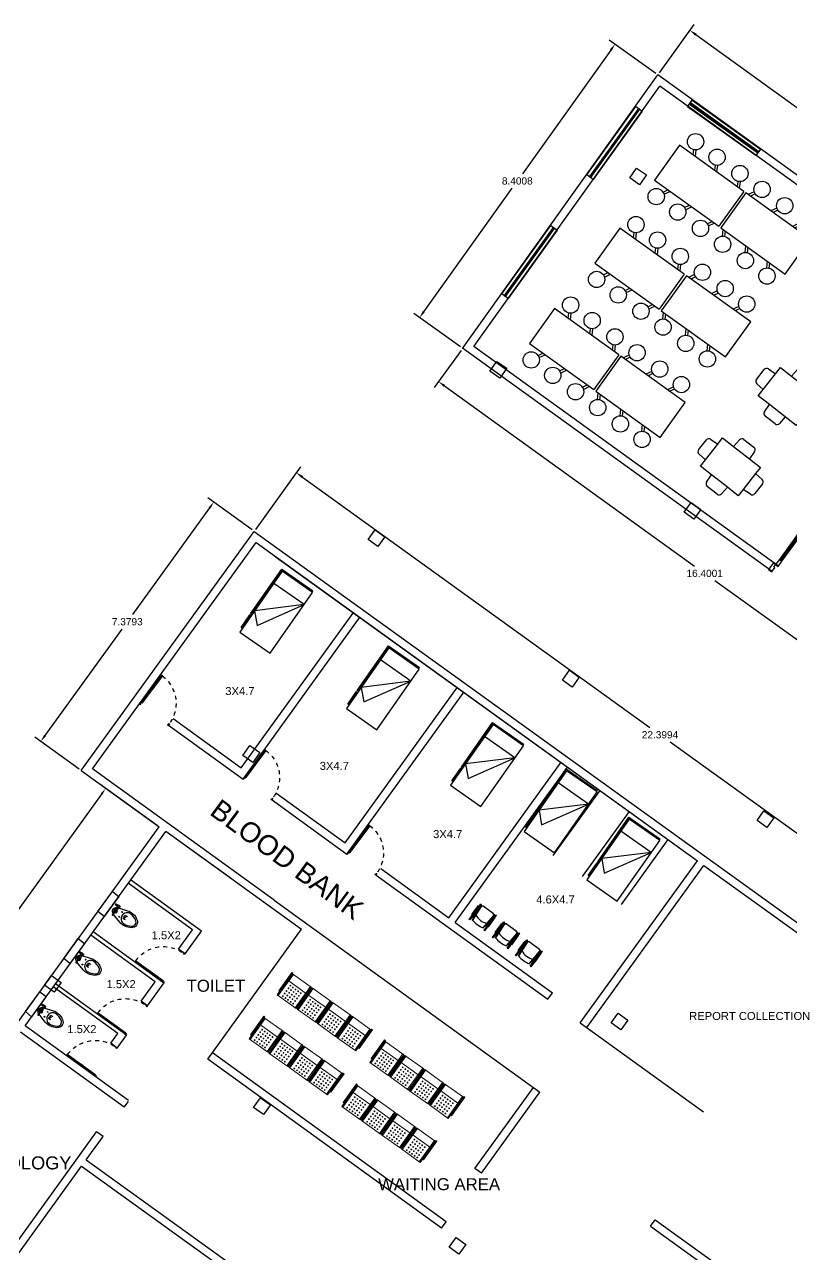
# Model space of a CAD drawing. Header units: metres. Extents: x 141303 to 146299, y 125960 to 127091.
# Drawn here: x 144852.85 to 144872.02, y 126103.1 to 126133.85 of the extents above; entities that cross this region are included whole.
import ezdxf

# ---------------------------------------------------------------- set-up
doc = ezdxf.new("R2010")
doc.units = ezdxf.units.M
doc.header["$MEASUREMENT"] = 0
doc.linetypes.add('C08_MUROS SERVICIOS$0$HIDDE100', pattern=[0.16, 0.1, -0.06])
for name, color, linetype in [('DIMENSION', 50, 'Continuous'), ('door', 12, 'Continuous'), ('FURNITURE', 6, 'Continuous'), ('WINDOW', 244, 'Continuous')]:
    doc.layers.add(name, color=color, linetype=linetype)
for name, color, linetype, lineweight in [('LETTERING', 50, 'Continuous', 30), ('new column', 4, 'Continuous', 25), ('NVMI_WALL', 7, 'Continuous', 30)]:
    doc.layers.add(name, color=color, linetype=linetype, lineweight=lineweight)
doc.layers.get('0').off()
doc.styles.get("Standard").update_dxf_attribs({"font": 'arial.ttf'})
doc.dimstyles.get("Standard").update_dxf_attribs({"dimtxt": 0.18, "dimasz": 0.18, "dimexe": 0.18, "dimexo": 0.0625, "dimgap": 0.09, "dimtad": 0, "dimtih": 1, "dimtoh": 1, "dimdec": 4, "dimzin": 0, "dimdsep": 46, "dimtxsty": 'Standard', "dimcen": 0.09, "dimadec": 0, "dimazin": 0, "dimtfac": 1, "dimtdec": 4, "dimtofl": 0, "dimtmove": 0, "dimatfit": 3, "dimfxl": 1, "dimtolj": 1, "dimtzin": 0, "dimarcsym": 0})

# ---------------------------------------------------------------- blocks, each defined once
blk = doc.blocks.new('C08_MUROS SERVICIOS$0$DOOR 1.20')
at = {"linetype": 'C08_MUROS SERVICIOS$0$HIDDE100'}
blk.add_lwpolyline([(187.586, 86.339, -0.424767), (188.786, 87.579)], format="xyb", dxfattribs=at)
at = {"linetype": 'ByBlock'}
blk.add_lwpolyline([(188.826, 86.379), (188.826, 87.579), (188.786, 87.579), (188.786, 86.379), (188.826, 86.379)], dxfattribs=at)
for points in [[(188.826, 87.559), (188.786, 87.559), (188.786, 87.579), (188.826, 87.579)], [(188.821, 87.41), (188.791, 87.41), (188.791, 87.419), (188.821, 87.419)], [(188.796, 87.419), (188.816, 87.419), (188.816, 87.41), (188.796, 87.41)], [(188.791, 86.999), (188.821, 86.999), (188.821, 86.919), (188.791, 86.919)], [(188.826, 86.379), (188.786, 86.379), (188.786, 86.399), (188.826, 86.399)], [(188.821, 86.469), (188.791, 86.469), (188.791, 86.479), (188.821, 86.479)], [(188.796, 86.479), (188.816, 86.479), (188.816, 86.469), (188.796, 86.469)]]:
    blk.add_lwpolyline(points, close=True)
blk.add_lwpolyline([(188.821, 86.399), (188.821, 87.559), (188.791, 87.559), (188.791, 86.399)], close=True, dxfattribs=at)
for points in [[(187.576, 86.379), (187.576, 86.309), (187.606, 86.309), (187.606, 86.339), (187.586, 86.339), (187.586, 86.379), (187.576, 86.379)], [(188.836, 86.379), (188.836, 86.309), (188.806, 86.309), (188.806, 86.339), (188.826, 86.339), (188.826, 86.379), (188.836, 86.379)]]:
    blk.add_lwpolyline(points)
blk = doc.blocks.new('A$C0A95752C')
for p, q in [((35, 710), (35, 790)), ((35, 790), (75, 790)), ((75, 790), (75, 710)), ((1425, 790), (1425, 710)), ((1465, 790), (1425, 790)), ((1465, 710), (1465, 790)), ((35, 710), (35, 180)), ((75, 710), (35, 710)), ((75, 710), (35, 710)), ((45, 710), (45, 180)), ((65, 710), (45, 710)), ((65, 180), (65, 710)), ((75, 180), (75, 710)), ((1425, 710), (1465, 710)), ((1425, 180), (1425, 710)), ((1425, 710), (1465, 710)), ((1435, 180), (1435, 710)), ((1435, 710), (1455, 710)), ((1455, 710), (1455, 180)), ((1465, 710), (1465, 180)), ((35, 180), (35, 100)), ((75, 180), (35, 180)), ((35, 180), (75, 180)), ((45, 180), (65, 180)), ((75, 100), (75, 180)), ((1465, 180), (1425, 180)), ((1425, 100), (1425, 180)), ((1425, 180), (1465, 180)), ((1455, 180), (1435, 180)), ((1465, 180), (1465, 100)), ((0, 100), (0, 0)), ((35, 100), (0, 100)), ((35, 100), (75, 100)), ((35, 60), (35, 100)), ((50, 60), (35, 60)), ((50, 50), (50, 60)), ((50, 0), (50, 50)), ((1465, 100), (1425, 100)), ((1450, 50), (1450, 60)), ((1450, 60), (1465, 60)), ((1450, 0), (1450, 50)), ((1465, 100), (1500, 100)), ((1465, 60), (1465, 100)), ((1500, 100), (1500, 0)), ((0, 0), (50, 0)), ((1500, 0), (1450, 0))]:
    blk.add_line(p, q)
blk.add_arc((1422, 117), 673, 89.7657, 181.4438)
blk.add_ellipse((74, 151), major_axis=(667, -122), ratio=0.940794, start_param=0.11153, end_param=1.73917)
blk = doc.blocks.new('mesa7')
at = {"layer": 'FURNITURE', "linetype": 'ByBlock'}
for p, q in [((-1.217, 0.486), (-1.169, 0.4)), ((-1.178, 0.508), (-1.119, 0.4)), ((-0.722, 0.486), (-0.674, 0.4)), ((-0.683, 0.508), (-0.623, 0.4)), ((-0.201, 0.486), (-0.153, 0.4)), ((-0.162, 0.508), (-0.103, 0.4)), ((0.16, 0.508), (0.101, 0.4)), ((0.199, 0.486), (0.151, 0.4)), ((0.681, 0.508), (0.621, 0.4)), ((0.72, 0.486), (0.672, 0.4)), ((1.176, 0.508), (1.117, 0.4)), ((1.215, 0.486), (1.167, 0.4)), ((-0.05, 0.4), (-1.525, 0.4)), ((-1.525, 0.4), (-1.525, -0.4)), ((-0.05, -0.4), (-0.05, 0.4)), ((0, -0.4), (0, 0.4)), ((1.475, 0.4), (0, 0.4)), ((1.475, -0.4), (1.475, 0.4)), ((-1.525, -0.4), (-0.05, -0.4)), ((-1.217, -0.486), (-1.169, -0.4)), ((-1.178, -0.508), (-1.119, -0.4)), ((-0.722, -0.486), (-0.674, -0.4)), ((-0.683, -0.508), (-0.623, -0.4)), ((-0.201, -0.486), (-0.153, -0.4)), ((-0.162, -0.508), (-0.103, -0.4)), ((0, -0.4), (1.475, -0.4)), ((0.16, -0.508), (0.101, -0.4)), ((0.199, -0.486), (0.151, -0.4)), ((0.681, -0.508), (0.621, -0.4)), ((0.72, -0.486), (0.672, -0.4)), ((1.176, -0.508), (1.117, -0.4)), ((1.215, -0.486), (1.167, -0.4))]:
    blk.add_line(p, q, dxfattribs=at)
for centre in [(-1.271, 0.629), (-0.776, 0.629), (-0.255, 0.629), (0.253, 0.629), (0.774, 0.629), (1.269, 0.629), (-1.271, -0.629), (-0.776, -0.629), (-0.255, -0.629), (0.253, -0.629), (0.774, -0.629), (1.269, -0.629)]:
    blk.add_circle(centre, 0.152, dxfattribs=at)
blk = doc.blocks.new('C03_MOB-EQUIP HOSP MI-CG$0$005_HOSP_MEDINTERNA&CIRGENERAL$0$005_HOSP_MEDINTERNA&CIRGENERAL$0$Nivel 02_APOYOS Y SERVICIOS$0$CAMA')
for p, q in [((494738.487, 2131918.543), (494738.512, 2131918.543)), ((494738.526, 2131918.663), (494739.526, 2131918.663)), ((494738.526, 2131916.663), (494738.526, 2131918.663)), ((494739.526, 2131918.663), (494739.526, 2131916.663)), ((494738.526, 2131917.963), (494738.809, 2131918.246)), ((494738.809, 2131918.246), (494739.526, 2131917.061)), ((494738.512, 2131918.127), (494738.487, 2131918.127)), ((494739.526, 2131917.061), (494738.526, 2131917.963)), ((494739.526, 2131917.061), (494738.526, 2131917.061)), ((494739.526, 2131916.663), (494738.526, 2131916.663))]:
    blk.add_line(p, q)
for points in [[(494738.487, 2131918.543), (494738.487, 2131918.127)], [(494738.512, 2131918.127), (494738.512, 2131918.543)]]:
    blk.add_lwpolyline(points)
blk.add_lwpolyline([(494738.487, 2131916.625), (494739.506, 2131916.625), (494739.506, 2131916.647), (494738.512, 2131916.647), (494738.512, 2131918.093), (494738.487, 2131918.093), (494738.487, 2131916.625), (494738.487, 2131916.625)], close=True)
blk = doc.blocks.new('18140101')
for p, q in [((-0.475, -0.068), (-0.483, -0.068)), ((-0.068, -0.068), (-0.059, -0.068))]:
    blk.add_line(p, q)
for points in [[(-0.51, 0.138), (-0.528, 0.138), (-0.528, -0.147), (-0.51, -0.147)], [(-0.033, 0.138), (-0.015, 0.138), (-0.015, -0.147), (-0.033, -0.147)]]:
    blk.add_lwpolyline(points)
for points in [[(-0.492, -0.076), (-0.492, -0.208), (-0.51, -0.208), (-0.51, 0.276), (-0.492, 0.276), (-0.492, 0.012, 0.414214), (-0.483, 0.003), (-0.475, 0.003)], [(-0.51, 0.012, 0.414214), (-0.483, -0.015), (-0.475, -0.015)], [(-0.43, -0.2, -0.414214), (-0.475, -0.156), (-0.475, 0.074), (-0.439, 0.239), (-0.465, -0.161, 0.392815), (-0.43, -0.2), (-0.112, -0.2, 0.392815), (-0.078, -0.161), (-0.104, 0.239), (-0.068, 0.074), (-0.068, -0.156, -0.414214), (-0.112, -0.2)], [(-0.068, 0.003), (-0.059, 0.003, 0.414214), (-0.051, 0.012), (-0.051, 0.276), (-0.033, 0.276), (-0.033, -0.208), (-0.051, -0.208), (-0.051, -0.076)], [(-0.068, -0.015), (-0.059, -0.015, 0.414214), (-0.033, 0.012, 0.414214)], [(-0.475, -0.05), (-0.483, -0.05, 0.414214), (-0.51, -0.076, 0.414214)], [(-0.033, -0.076, 0.414214), (-0.059, -0.05), (-0.068, -0.05)]]:
    blk.add_lwpolyline(points, format="xyb")
for centre, radius, start, end in [((-0.272, -0.28), 0.406, 64.1271, 115.8575), ((-0.271, -0.445), 0.704, 76.2765, 103.7235), ((-0.483, -0.076), 0.00883, 90, 180), ((-0.059, -0.076), 0.00883, 0, 90)]:
    blk.add_arc(centre, radius, start, end)
blk = doc.blocks.new('MESA CUADRADA SET-03')
at = {"layer": 'FURNITURE'}
for p, q in [((-0.252, 0.453), (-0.236, 0.671)), ((-0.157, 0.746), (0.157, 0.746)), ((0.236, 0.671), (0.252, 0.453)), ((-0.597, 0.252), (-0.597, 0.453)), ((-0.597, 0.453), (-0.252, 0.453)), ((-0.252, 0.453), (0.252, 0.453)), ((0.252, 0.453), (0.603, 0.453)), ((0.603, 0.453), (0.603, 0.251)), ((-0.89, -0.157), (-0.89, 0.157)), ((-0.816, 0.236), (-0.597, 0.252)), ((-0.597, -0.252), (-0.597, 0.252)), ((0.603, 0.251), (0.603, -0.251)), ((0.603, 0.251), (0.816, 0.236)), ((0.89, 0.157), (0.89, -0.157)), ((-0.597, -0.252), (-0.816, -0.236)), ((-0.597, -0.447), (-0.597, -0.252)), ((0.816, -0.236), (0.603, -0.251)), ((0.603, -0.251), (0.603, -0.447)), ((-0.252, -0.447), (-0.597, -0.447)), ((0.252, -0.447), (-0.252, -0.447)), ((-0.236, -0.671), (-0.252, -0.447)), ((0.252, -0.447), (0.236, -0.671)), ((0.603, -0.447), (0.252, -0.447)), ((0.157, -0.746), (-0.157, -0.746))]:
    blk.add_line(p, q, dxfattribs=at)
for centre, start, end in [((-0.157, 0.666), 90, 175.9667), ((0.157, 0.666), 4.0333, 90), ((-0.81, 0.157), 94.0333, 180), ((0.81, 0.157), 0, 85.9667), ((-0.81, -0.157), 180, 265.9667), ((0.81, -0.157), 274.0333, 0), ((-0.157, -0.666), 184.0333, 270), ((0.157, -0.666), 270, 355.9667)]:
    blk.add_arc(centre, 0.08, start, end, dxfattribs=at)
blk = doc.blocks.new('*D84')
at = {"layer": 'Defpoints', "color": 0, "transparency": 16777216}
for p in [(144856.217, 126113.791), (144838.221, 126091.661), (144839.555, 126090.699)]:
    blk.add_point(p, dxfattribs=at)
at = {"layer": 'DIMENSION', "color": 0, "lineweight": -2, "transparency": 16777216}
for p, q in [((144856.166, 126113.827), (144854.736, 126114.859)), ((144854.777, 126114.607), (144846.683, 126103.389)), ((144838.326, 126091.807), (144846.42, 126103.026)), ((144839.504, 126090.735), (144838.075, 126091.767))]:
    blk.add_line(p, q, dxfattribs=at)
at = {"layer": 'DIMENSION', "color": 0, "transparency": 16777216}
for points in [[(144854.753, 126114.625), (144854.801, 126114.59), (144854.882, 126114.753)], [(144838.302, 126091.825), (144838.351, 126091.79), (144838.221, 126091.661)]]:
    blk.add_solid(points, dxfattribs=at)
at = {"layer": 'DIMENSION', "color": 0, "transparency": 16777216, "insert": (144846.552, 126103.207), "char_height": 0.18, "attachment_point": 5}
blk.add_mtext('\\A1;28.4754', dxfattribs=at)
blk = doc.blocks.new('*D85')
at = {"layer": 'Defpoints', "color": 0, "transparency": 16777216}
for p in [(144857.583, 126121.909), (144858.595, 126121.177), (144854.272, 126115.197)]:
    blk.add_point(p, dxfattribs=at)
at = {"layer": 'DIMENSION', "color": 0, "lineweight": -2, "transparency": 16777216}
for p, q in [((144857.477, 126121.763), (144855.553, 126119.101)), ((144858.545, 126121.214), (144857.437, 126122.014)), ((144853.365, 126116.075), (144855.29, 126118.737)), ((144854.221, 126115.234), (144853.113, 126116.034))]:
    blk.add_line(p, q, dxfattribs=at)
at = {"layer": 'DIMENSION', "color": 0, "transparency": 16777216}
for points in [[(144857.453, 126121.781), (144857.502, 126121.746), (144857.583, 126121.909)], [(144853.34, 126116.092), (144853.389, 126116.057), (144853.259, 126115.929)]]:
    blk.add_solid(points, dxfattribs=at)
at = {"layer": 'DIMENSION', "color": 0, "transparency": 16777216, "insert": (144855.421, 126118.919), "char_height": 0.18, "attachment_point": 5}
blk.add_mtext('\\A1;7.3793', dxfattribs=at)
blk = doc.blocks.new('*D86')
at = {"layer": 'Defpoints', "color": 0, "transparency": 16777216}
for p in [(144858.595, 126121.177), (144877.822, 126109.545), (144876.767, 126108.08)]:
    blk.add_point(p, dxfattribs=at)
at = {"layer": 'DIMENSION', "color": 0, "lineweight": -2, "transparency": 16777216}
for p, q in [((144858.632, 126121.228), (144859.756, 126122.788)), ((144859.797, 126122.537), (144868.484, 126116.275)), ((144877.676, 126109.65), (144868.989, 126115.911)), ((144876.803, 126108.13), (144877.928, 126109.691))]:
    blk.add_line(p, q, dxfattribs=at)
at = {"layer": 'DIMENSION', "color": 0, "transparency": 16777216}
for points in [[(144859.815, 126122.561), (144859.78, 126122.512), (144859.651, 126122.642)], [(144877.694, 126109.674), (144877.659, 126109.625), (144877.822, 126109.545)]]:
    blk.add_solid(points, dxfattribs=at)
at = {"layer": 'DIMENSION', "color": 0, "transparency": 16777216, "insert": (144868.737, 126116.093), "char_height": 0.18, "attachment_point": 5}
blk.add_mtext('\\A1;22.3994', dxfattribs=at)
blk = doc.blocks.new('*D109')
at = {"layer": 'Defpoints', "color": 0, "transparency": 16777216}
for p in [(144868.686, 126132.588), (144876.09, 126128.943), (144875.288, 126127.83)]:
    blk.add_point(p, dxfattribs=at)
at = {"layer": 'DIMENSION', "color": 0, "lineweight": -2, "transparency": 16777216}
for p, q in [((144868.723, 126132.639), (144869.594, 126133.847)), ((144869.635, 126133.596), (144872.537, 126131.504)), ((144875.944, 126129.048), (144873.042, 126131.14)), ((144875.324, 126127.88), (144876.196, 126129.089))]:
    blk.add_line(p, q, dxfattribs=at)
at = {"layer": 'DIMENSION', "color": 0, "transparency": 16777216}
for points in [[(144869.653, 126133.62), (144869.617, 126133.572), (144869.489, 126133.701)], [(144875.962, 126129.073), (144875.927, 126129.024), (144876.09, 126128.943)]]:
    blk.add_solid(points, dxfattribs=at)
at = {"layer": 'DIMENSION', "color": 0, "transparency": 16777216, "insert": (144872.79, 126131.322), "char_height": 0.18, "attachment_point": 5}
blk.add_mtext('\\A1;8.1376', dxfattribs=at)
blk = doc.blocks.new('*D110')
at = {"layer": 'Defpoints', "color": 0, "transparency": 16777216}
for p in [(144867.613, 126133.355), (144868.686, 126132.588), (144863.801, 126125.754)]:
    blk.add_point(p, dxfattribs=at)
at = {"layer": 'DIMENSION', "color": 0, "lineweight": -2, "transparency": 16777216}
for p, q in [((144868.636, 126132.624), (144867.466, 126133.46)), ((144867.508, 126133.209), (144865.3, 126130.12)), ((144862.832, 126126.668), (144865.04, 126129.756)), ((144863.75, 126125.79), (144862.581, 126126.626))]:
    blk.add_line(p, q, dxfattribs=at)
at = {"layer": 'DIMENSION', "color": 0, "transparency": 16777216}
for points in [[(144867.484, 126133.226), (144867.533, 126133.192), (144867.613, 126133.355)], [(144862.808, 126126.685), (144862.856, 126126.65), (144862.727, 126126.521)]]:
    blk.add_solid(points, dxfattribs=at)
at = {"layer": 'DIMENSION', "color": 0, "transparency": 16777216, "insert": (144865.17, 126129.938), "char_height": 0.18, "attachment_point": 5}
blk.add_mtext('\\A1;8.4008', dxfattribs=at)
blk = doc.blocks.new('*D111')
at = {"layer": 'Defpoints', "color": 0, "transparency": 16777216}
for p in [(144863.801, 126125.754), (144863.201, 126124.922), (144877.106, 126116.165)]:
    blk.add_point(p, dxfattribs=at)
at = {"layer": 'DIMENSION', "color": 0, "lineweight": -2, "transparency": 16777216}
for p, q in [((144863.764, 126125.703), (144863.096, 126124.776)), ((144863.347, 126124.816), (144869.601, 126120.309)), ((144876.36, 126115.438), (144870.106, 126119.945)), ((144877.069, 126116.114), (144876.401, 126115.187))]:
    blk.add_line(p, q, dxfattribs=at)
at = {"layer": 'DIMENSION', "color": 0, "transparency": 16777216}
for points in [[(144863.365, 126124.841), (144863.33, 126124.792), (144863.201, 126124.922)], [(144876.377, 126115.462), (144876.342, 126115.414), (144876.506, 126115.333)]]:
    blk.add_solid(points, dxfattribs=at)
at = {"layer": 'DIMENSION', "color": 0, "transparency": 16777216, "insert": (144869.854, 126120.127), "char_height": 0.18, "attachment_point": 5}
blk.add_mtext('\\A1;16.4001', dxfattribs=at)
blk = doc.blocks.new('flux caroni')
for p, q in [((-0.085, -0.238), (-0.055, -0.238)), ((-0.07, -0.223), (-0.07, -0.253)), ((-0.037, -0.076), (-0.037, -0.096)), ((0.036, -0.086), (-0.036, -0.086)), ((0, -0.121), (0, -0.05)), ((0.101, -0.068), (0.024, -0.068)), ((0.101, -0.103), (0.024, -0.103)), ((0.055, -0.238), (0.085, -0.238)), ((0.07, -0.223), (0.07, -0.253)), ((0.123, -0.062), (0.123, -0.005)), ((0.131, -0.062), (0.131, -0.052)), ((0.146, -0.052), (0.146, -0.062)), ((0.154, -0.005), (0.154, -0.062))]:
    blk.add_line(p, q)
for points in [[(0.118, 0), (0.121, -0.005), (0.156, -0.005), (0.159, 0)], [(-0.04, -0.076), (-0.042, -0.079), (-0.042, -0.092), (-0.04, -0.096)], [(-0.028, -0.076), (-0.04, -0.076), (-0.04, -0.096), (-0.028, -0.096)]]:
    blk.add_lwpolyline(points)
for points in [[(0.1, -0.103), (0.171, -0.329, -0.220845), (0.12, -0.641, -0.267949), (0, -0.711, -0.267949), (-0.12, -0.641, -0.220845), (-0.171, -0.329), (-0.097, -0.094, -0.200507)], [(-0.042, -0.079), (-0.123, -0.075, 0.428639), (-0.129, -0.08), (-0.129, -0.085), (-0.129, -0.09, 0.42603), (-0.123, -0.095), (-0.042, -0.092)], [(-0.09, -0.077, -0.184776), (-0.017, -0.013, -0.178359), (0.017, -0.013, -0.164856), (0.085, -0.068)], [(0.106, -0.103), (0.115, -0.103, -0.39071), (0.121, -0.109, 0.39071), (0.122, -0.11), (0.153, -0.11, 0.368077), (0.154, -0.109, 0.077411), (0.154, -0.062)], [(0.106, -0.068), (0.115, -0.068, 0.331964), (0.122, -0.062)], [(0.122, -0.11), (0.122, -0.111, 0.414214), (0.123, -0.112), (0.152, -0.112, 0.414214), (0.153, -0.111), (0.153, -0.11)], [(0.152, -0.112), (0.152, -0.116, -0.414214), (0.151, -0.117), (0.124, -0.117, -0.414214), (0.123, -0.116), (0.123, -0.112)], [(0.148, -0.117), (0.148, -0.12, -0.414214), (0.147, -0.121), (0.137, -0.121), (0.127, -0.121, -0.414214), (0.126, -0.12), (0.126, -0.117)], [(-0.044, -0.411, -0.060428), (-0.049, -0.358, -0.405477), (-0.034, -0.344), (0, -0.344), (0.034, -0.344, -0.405477), (0.049, -0.358, -0.060428), (0.044, -0.411)], [(0.048, -0.381, 0.43678), (0.019, -0.349), (0, -0.349), (-0.019, -0.349, 0.43678), (-0.048, -0.381)], [(0.004, -0.361), (0.004, -0.364, 0.310791), (0.006, -0.366, -0.034503), (0.007, -0.367, -0.106031), (0.009, -0.369, -0.162613), (0.01, -0.371, -0.162613), (0.009, -0.373, -0.106031), (0.007, -0.375, -0.069899), (0.004, -0.376, -0.056135), (0, -0.376, -0.056135), (-0.004, -0.376, -0.069899), (-0.007, -0.375, -0.106031), (-0.009, -0.373, -0.162613), (-0.01, -0.371, -0.162613), (-0.009, -0.369, -0.106031), (-0.007, -0.367, -0.034503), (-0.006, -0.366, 0.310791), (-0.004, -0.364), (-0.004, -0.361)]]:
    blk.add_lwpolyline(points, format="xyb")
for points in [[(0, -0.673, 0.267949), (0.087, -0.622, 0.149412), (0.146, -0.431, 0.414214), (0, -0.285, 0.414214), (-0.146, -0.431, 0.149412), (-0.087, -0.622, 0.267949)], [(0.104, -0.106), (0.104, -0.106, -0.414214), (0.101, -0.103), (0.101, -0.068, -0.414214), (0.104, -0.065), (0.104, -0.065, -0.414214), (0.106, -0.068), (0.106, -0.103, -0.414214)]]:
    blk.add_lwpolyline(points, format="xyb", close=True)
blk.add_lwpolyline([(0.155, -0.062), (0.122, -0.062), (0.121, -0.061), (0.121, -0.053), (0.122, -0.052), (0.155, -0.052), (0.156, -0.053), (0.156, -0.061)], close=True)
for centre, radius in [((-0.07, -0.238), 0.008), ((0, -0.086), 0.0297), ((0, -0.086), 0.0204), ((0.07, -0.238), 0.008)]:
    blk.add_circle(centre, radius)
for start, end in [(21.9459, 172.1193), (187.7161, 338.3331)]:
    blk.add_arc((0, -0.086), 0.0474, start, end)
blk = doc.blocks.new('C05 _MOB-EQUIP URGENCIAS Y TOCOCIRUGÍA$0$006_URGENCIAS & TOCOCIRUGÍA$0$sala espera urgencias')
at = {"lineweight": 0}
for p, q in [((261.572, -7.31), (260.992, -7.31)), ((262.182, -7.31), (261.602, -7.31)), ((262.792, -7.31), (262.212, -7.31)), ((263.402, -7.31), (262.822, -7.31))]:
    blk.add_line(p, q, dxfattribs=at)
for points in [[(260.992, -6.96), (260.962, -6.96), (260.962, -7.53), (260.992, -7.53)], [(260.992, -6.86), (261.572, -6.86), (261.572, -7.31), (260.992, -7.31)], [(261.022, -6.86), (260.992, -6.86), (260.992, -7.51), (261.022, -7.51)], [(261.542, -6.86), (261.572, -6.86), (261.572, -7.51), (261.542, -7.51)], [(261.602, -6.86), (262.182, -6.86), (262.182, -7.31), (261.602, -7.31)], [(261.632, -6.86), (261.602, -6.86), (261.602, -7.51), (261.632, -7.51)], [(262.152, -6.86), (262.182, -6.86), (262.182, -7.51), (262.152, -7.51)], [(262.212, -6.86), (262.792, -6.86), (262.792, -7.31), (262.212, -7.31)], [(262.242, -6.86), (262.212, -6.86), (262.212, -7.51), (262.242, -7.51)], [(262.762, -6.86), (262.792, -6.86), (262.792, -7.51), (262.762, -7.51)], [(262.822, -6.86), (263.402, -6.86), (263.402, -7.31), (262.822, -7.31)], [(262.852, -6.86), (262.822, -6.86), (262.822, -7.51), (262.852, -7.51)], [(263.372, -6.86), (263.402, -6.86), (263.402, -7.51), (263.372, -7.51)], [(263.402, -6.96), (263.432, -6.96), (263.432, -7.53), (263.402, -7.53)], [(260.992, -7.31), (261.572, -7.31), (261.572, -7.51), (260.992, -7.51)], [(261.572, -7.175), (261.602, -7.175), (261.602, -7.265), (261.572, -7.265)], [(261.602, -7.31), (262.182, -7.31), (262.182, -7.51), (261.602, -7.51)], [(262.182, -7.175), (262.212, -7.175), (262.212, -7.265), (262.182, -7.265)], [(262.212, -7.31), (262.792, -7.31), (262.792, -7.51), (262.212, -7.51)], [(262.792, -7.175), (262.822, -7.175), (262.822, -7.265), (262.792, -7.265)], [(262.822, -7.31), (263.402, -7.31), (263.402, -7.51), (262.822, -7.51)]]:
    blk.add_lwpolyline(points, close=True, dxfattribs=at)
for centre in [(261.122, -6.915), (261.122, -6.995), (261.122, -7.075), (261.202, -6.915), (261.202, -6.995), (261.202, -7.075), (261.282, -6.915), (261.282, -6.995), (261.282, -7.075), (261.362, -6.915), (261.362, -6.995), (261.362, -7.075), (261.442, -6.915), (261.442, -6.995), (261.442, -7.075), (261.732, -6.915), (261.732, -6.995), (261.732, -7.075), (261.812, -6.915), (261.812, -6.995), (261.812, -7.075), (261.892, -6.915), (261.892, -6.995), (261.892, -7.075), (261.972, -6.915), (261.972, -6.995), (261.972, -7.075), (262.052, -6.915), (262.052, -6.995), (262.052, -7.075), (262.342, -6.915), (262.342, -6.995), (262.342, -7.075), (262.422, -6.915), (262.422, -6.995), (262.422, -7.075), (262.502, -6.915), (262.502, -6.995), (262.502, -7.075), (262.582, -6.915), (262.582, -6.995), (262.582, -7.075), (262.662, -6.915), (262.662, -6.995), (262.662, -7.075), (262.952, -6.915), (262.952, -6.995), (262.952, -7.075), (263.032, -6.915), (263.032, -6.995), (263.032, -7.075), (263.112, -6.915), (263.112, -6.995), (263.112, -7.075), (263.192, -6.915), (263.192, -6.995), (263.192, -7.075), (263.272, -6.915), (263.272, -6.995), (263.272, -7.075), (261.122, -7.156), (261.122, -7.236), (261.202, -7.156), (261.202, -7.236), (261.282, -7.156), (261.282, -7.236), (261.362, -7.156), (261.362, -7.236), (261.442, -7.156), (261.442, -7.236), (261.732, -7.156), (261.732, -7.236), (261.812, -7.156), (261.812, -7.236), (261.892, -7.156), (261.892, -7.236), (261.972, -7.156), (261.972, -7.236), (262.052, -7.156), (262.052, -7.236), (262.342, -7.156), (262.342, -7.236), (262.422, -7.156), (262.422, -7.236), (262.502, -7.156), (262.502, -7.236), (262.582, -7.156), (262.582, -7.236), (262.662, -7.156), (262.662, -7.236), (262.952, -7.156), (262.952, -7.236), (263.032, -7.156), (263.032, -7.236), (263.112, -7.156), (263.112, -7.236), (263.192, -7.156), (263.192, -7.236), (263.272, -7.156), (263.272, -7.236)]:
    blk.add_circle(centre, 0.01, dxfattribs=at)
blk = doc.blocks.new('C05 _MUROS URGENCIAS Y TOCOCIRUGÍA$0$VENTANA FACH  2.10 X 1.00')
at = {"elevation": 0}
for points in [[(194.2, -606.543), (194.2, -606.583), (194.24, -606.583), (194.24, -606.543)], [(196.26, -606.543), (196.26, -606.583), (196.3, -606.583), (196.3, -606.543)]]:
    blk.add_lwpolyline(points, close=True, dxfattribs=at)
at = {"layer": 'door', "linetype": 'ByBlock', "elevation": 0}
for points in [[(196.3, -606.663), (194.2, -606.663), (194.2, -606.463), (196.3, -606.463), (196.3, -606.663)], [(194.24, -606.553), (196.26, -606.553)], [(194.24, -606.563), (196.26, -606.563)], [(194.24, -606.573), (196.26, -606.573)]]:
    blk.add_lwpolyline(points, dxfattribs=at)
blk.add_lwpolyline([(194.2, -606.583), (196.3, -606.583), (196.3, -606.543), (194.2, -606.543)], close=True, dxfattribs=at)

msp = doc.modelspace()

# ---------------------------------------------------------------- linework, layer by layer
at = {"layer": 'new column'}
for p, q in [((144867.9797, 126130.01708), (144868.15364, 126130.2615)), ((144868.15364, 126130.2615), (144868.39806, 126130.08756)), ((144868.39806, 126130.08756), (144868.22412, 126129.84314)), ((144868.22412, 126129.84314), (144867.9797, 126130.01708)), ((144864.48788, 126125.18381), (144864.66182, 126125.42824)), ((144864.73231, 126125.00987), (144864.48788, 126125.18381)), ((144864.66182, 126125.42824), (144864.90625, 126125.2543)), ((144864.90625, 126125.2543), (144864.73231, 126125.00987)), ((144869.3408, 126121.65781), (144869.51474, 126121.90224)), ((144869.51474, 126121.90224), (144869.75917, 126121.7283)), ((144869.58523, 126121.48387), (144869.3408, 126121.65781)), ((144869.75917, 126121.7283), (144869.58523, 126121.48387)), ((144861.44003, 126120.97099), (144861.61397, 126121.21542)), ((144861.61397, 126121.21542), (144861.8584, 126121.04148)), ((144861.68446, 126120.79705), (144861.44003, 126120.97099)), ((144861.8584, 126121.04148), (144861.68446, 126120.79705)), ((144866.30028, 126117.46115), (144866.47422, 126117.70558)), ((144866.54471, 126117.28721), (144866.30028, 126117.46115)), ((144866.47422, 126117.70558), (144866.71865, 126117.53164)), ((144866.71865, 126117.53164), (144866.54471, 126117.28721)), ((144858.31311, 126115.57739), (144858.48704, 126115.82182)), ((144858.48704, 126115.82182), (144858.73147, 126115.64788)), ((144858.73147, 126115.64788), (144858.55753, 126115.40345)), ((144858.55753, 126115.40345), (144858.31311, 126115.57739)), ((144871.16231, 126113.94736), (144871.33625, 126114.19179)), ((144871.33625, 126114.19179), (144871.58068, 126114.01785)), ((144871.40674, 126113.77342), (144871.16231, 126113.94736)), ((144871.58068, 126114.01785), (144871.40674, 126113.77342)), ((144853.35322, 126109.8303), (144853.52716, 126110.07473)), ((144853.52716, 126110.07473), (144853.77159, 126109.90079)), ((144853.59765, 126109.65636), (144853.35322, 126109.8303)), ((144853.77159, 126109.90079), (144853.59765, 126109.65636)), ((144867.51681, 126108.89235), (144867.69075, 126109.13677)), ((144867.76124, 126108.71841), (144867.51681, 126108.89235)), ((144867.69075, 126109.13677), (144867.93518, 126108.96284)), ((144867.93518, 126108.96284), (144867.76124, 126108.71841)), ((144858.57969, 126106.77549), (144858.75363, 126107.01992)), ((144858.75363, 126107.01992), (144858.99806, 126106.84598)), ((144858.82412, 126106.60155), (144858.57969, 126106.77549)), ((144858.99806, 126106.84598), (144858.82412, 126106.60155)), ((144863.46598, 126103.28133), (144863.63992, 126103.52575)), ((144863.63992, 126103.52575), (144863.88434, 126103.35181)), ((144863.88434, 126103.35181), (144863.7104, 126103.10739)), ((144863.7104, 126103.10739), (144863.46598, 126103.28133))]:
    msp.add_line(p, q, dxfattribs=at)
at = {"layer": 'NVMI_WALL'}
for p, q in [((144863.80089, 126125.75384), (144868.68645, 126132.58798)), ((144875.33864, 126127.79324), (144868.68645, 126132.58798)), ((144864.0799, 126125.80023), (144868.73239, 126132.30833)), ((144875.38457, 126127.5136), (144868.73239, 126132.30833)), ((144871.53938, 126120.17708), (144863.80134, 126125.75448)), ((144871.69769, 126120.30951), (144864.0799, 126125.80023)), ((144854.27162, 126115.19706), (144858.59529, 126121.17703)), ((144858.59529, 126121.17703), (144876.7665, 126108.07965)), ((144854.55087, 126115.24195), (144858.64035, 126120.89802)), ((144858.64035, 126120.89802), (144869.67317, 126112.94582)), ((144859.11848, 126120.55339), (144869.67317, 126112.94582)), ((144858.271, 126115.26701), (144861.08324, 126119.15656)), ((144858.31589, 126114.98776), (144861.24532, 126119.03937)), ((144861.80417, 126118.61761), (144861.81258, 126118.62923)), ((144860.86419, 126113.39208), (144863.67643, 126117.28162)), ((144860.90908, 126113.11282), (144863.8385, 126117.16444)), ((144864.56238, 126116.62956), (144864.56783, 126116.63711)), ((144856.45204, 126116.33537), (144858.31589, 126114.98776)), ((144856.56923, 126116.49744), (144858.271, 126115.26701)), ((144863.45737, 126111.51714), (144866.26961, 126115.40668)), ((144863.45737, 126111.51714), (144866.26961, 126115.40668)), ((144854.27162, 126115.19706), (144856.2165, 126113.79086)), ((144859.08895, 126111.96081), (144854.55087, 126115.24195)), ((144863.61945, 126111.39995), (144866.43169, 126115.2895)), ((144866.06762, 126113.07924), (144867.24206, 126114.70358)), ((144859.01791, 126114.48018), (144860.90908, 126113.11282)), ((144859.13509, 126114.64226), (144860.86419, 126113.39208)), ((144866.79773, 126112.55299), (144867.97139, 126114.17625)), ((144849.52698, 126104.53873), (144856.2165, 126113.79086)), ((144852.86687, 126108.81672), (144856.38238, 126113.67894)), ((144859.77225, 126111.22798), (144856.38238, 126113.67894)), ((144857.98944, 126112.517), (144856.38238, 126113.67894)), ((144867.77122, 126111.85133), (144868.94383, 126113.47315)), ((144866.74374, 126108.89421), (144869.67317, 126112.94582)), ((144861.63841, 126112.58549), (144865.93337, 126109.48012)), ((144861.7556, 126112.74757), (144863.45737, 126111.51714)), ((144866.90582, 126108.77702), (144869.83541, 126112.82888)), ((144869.83541, 126112.82888), (144876.64956, 126107.91741)), ((144857.05389, 126111.21902), (144855.44491, 126112.38235)), ((144857.27443, 126111.18296), (144855.50351, 126112.46338)), ((144859.08895, 126111.96081), (144865.73398, 126107.15628)), ((144863.61945, 126111.39995), (144866.05056, 126109.6422)), ((144856.11833, 126109.92104), (144854.50744, 126111.08575)), ((144856.33888, 126109.88498), (144854.56604, 126111.16679)), ((144856.70305, 126110.73228), (144857.05389, 126111.21902)), ((144856.86513, 126110.61509), (144857.27443, 126111.18296)), ((144857.43337, 126107.98303), (144859.77398, 126111.23038)), ((144856.86621, 126110.61431), (144856.70305, 126110.73228)), ((144867.62245, 126110.10953), (144867.62665, 126110.1065)), ((144855.18278, 126108.62306), (144853.56998, 126109.78916)), ((144855.40333, 126108.587), (144853.62857, 126109.8702)), ((144855.7675, 126109.4343), (144856.11833, 126109.92104)), ((144855.92958, 126109.31711), (144856.33888, 126109.88498)), ((144865.93337, 126109.48012), (144866.05056, 126109.6422)), ((144855.93065, 126109.31634), (144855.7675, 126109.4343)), ((144866.74374, 126108.89421), (144869.82315, 126106.66772)), ((144855.34287, 126106.77971), (144852.74969, 126108.65464)), ((144855.44777, 126106.95067), (144852.86687, 126108.81672)), ((144855.00737, 126108.37969), (144855.18278, 126108.62306)), ((144855.16944, 126108.26251), (144855.40333, 126108.587)), ((144855.16944, 126108.26251), (144855.00737, 126108.37969)), ((144863.27693, 126103.75799), (144857.43337, 126107.98303)), ((144863.39411, 126103.92006), (144857.55032, 126108.14528)), ((144864.11092, 126105.2528), (144865.57191, 126107.27347)), ((144864.27299, 126105.13562), (144865.73398, 126107.15628)), ((144855.34287, 126106.77971), (144855.44884, 126106.92626)), ((144852.24012, 126102.8297), (144854.65347, 126106.16756)), ((144854.81555, 126106.05037), (144854.65347, 126106.16756)), ((144854.39449, 126105.46802), (144854.81555, 126106.05037)), ((144854.39425, 126105.46819), (144858.2073, 126102.71983)), ((144852.40237, 126102.71276), (144854.27731, 126105.30594)), ((144854.27731, 126105.30594), (144858.09012, 126102.55776)), ((144864.27299, 126105.13562), (144864.11092, 126105.2528)), ((144868.49666, 126103.80905), (144868.61385, 126103.97112)), ((144868.61385, 126103.97112), (144872.18329, 126101.39836)), ((144863.27693, 126103.75799), (144863.39411, 126103.92006)), ((144868.49666, 126103.80905), (144871.89558, 126101.35919))]:
    msp.add_line(p, q, dxfattribs=at)
at = {"layer": 'WINDOW'}
for p, q in [((144854.68836, 126111.67635), (144855.04838, 126112.17193)), ((144855.2072, 126112.05143), (144854.84177, 126111.54892)), ((144855.04838, 126112.17193), (144855.2072, 126112.05143)), ((144854.84182, 126111.54894), (144854.68836, 126111.67635)), ((144853.83359, 126110.50148), (144854.19361, 126110.99706)), ((144854.19361, 126110.99706), (144854.35243, 126110.87656)), ((144854.35243, 126110.87656), (144853.98701, 126110.37405)), ((144853.98706, 126110.37407), (144853.83359, 126110.50148)), ((144852.87566, 126109.17211), (144853.23567, 126109.66769)), ((144853.3945, 126109.54719), (144853.02907, 126109.04468)), ((144853.23567, 126109.66769), (144853.3945, 126109.54719)), ((144853.02912, 126109.0447), (144852.87566, 126109.17211))]:
    msp.add_line(p, q, dxfattribs=at)

# ---------------------------------------------------------------- block references
at = {"layer": 'door'}
for name, p, xscale, yscale, zscale, rotation in [('A$C0A95752C', (144873.87448, 126118.46267), -0.001997828450149831, 0.001997828450149832, 0.001997828450149832, 323.9179439976875), ('C08_MUROS SERVICIOS$0$DOOR 1.20', (144926.17385, 125987.64277), -0.7088458887546231, 0.7088458887546228, 0.7088458887546228, 323.1595879282534), ('C08_MUROS SERVICIOS$0$DOOR 1.20', (144928.76194, 125985.78062), -0.7088458887546231, 0.7088458887546228, 0.7088458887546228, 323.1595879282534), ('C08_MUROS SERVICIOS$0$DOOR 1.20', (144931.35777, 125983.89964), -0.7088458887546231, 0.7088458887546228, 0.7088458887546228, 323.1595879282534), ('C08_MUROS SERVICIOS$0$DOOR 1.20', (144984.18923, 126182.79521), -0.7088458887546228, 0.7088458887546228, 0.7088458887546228, 54.25720381710381), ('C08_MUROS SERVICIOS$0$DOOR 1.20', (144983.2489, 126181.49325), -0.7088458887546228, 0.7088458887546228, 0.7088458887546228, 54.25720381710381), ('C08_MUROS SERVICIOS$0$DOOR 1.20', (144982.48802, 126180.45024), -0.7088458887546228, 0.7088458887546228, 0.7088458887546228, 54.25720381710381)]:
    msp.add_blockref(name, p, dxfattribs=dict(at, xscale=xscale, yscale=yscale, zscale=zscale, rotation=rotation))
at = {"layer": 'FURNITURE', "xscale": 1.341948139355893, "yscale": 1.341948139355893, "zscale": 1.341948139355893, "rotation": 144.3473204926615}
for p in [(144870.51737, 126129.24122), (144869.02806, 126127.16963), (144867.39379, 126125.15763)]:
    msp.add_blockref('mesa7', p, dxfattribs=at)
at = {"layer": 'FURNITURE', "rotation": 142.0054175784383}
for p in [(144871.94818, 126124.55007), (144870.50123, 126122.79339)]:
    msp.add_blockref('MESA CUADRADA SET-03', p, dxfattribs=at)
at = {"layer": 'FURNITURE', "linetype": 'ByBlock', "lineweight": 0, "xscale": -0.9261088121383856, "yscale": 0.9261088121383853, "zscale": 0.9261088121383854, "rotation": 145.0482691854597}
for p in [(900416.36835, 2006882.59375), (900419.03318, 2006880.67904), (900421.63813, 2006878.76432), (900423.47829, 2006877.60766), (900425.04498, 2006876.39655)]:
    msp.add_blockref('C03_MOB-EQUIP HOSP MI-CG$0$005_HOSP_MEDINTERNA&CIRGENERAL$0$005_HOSP_MEDINTERNA&CIRGENERAL$0$Nivel 02_APOYOS Y SERVICIOS$0$CAMA', p, dxfattribs=at)
at = {"layer": 'FURNITURE', "extrusion": (-9.52109e-24, -2.30407e-23, -1), "xscale": -1.021510850963692, "yscale": 1.021510850963692, "zscale": 1.021510850963692, "rotation": 304.2264157423985}
for p in [(-144855.05373, 126111.74031), (-144854.1401, 126110.54872), (-144853.19176, 126109.24056)]:
    msp.add_blockref('flux caroni', p, dxfattribs=at)
at = {"layer": 'FURNITURE', "lineweight": 5, "rotation": 143.6913120002225}
for p in [(144864.10528, 126111.71661), (144864.68701, 126111.26833), (144865.25846, 126110.81944)]:
    msp.add_blockref('18140101', p, dxfattribs=at)
at = {"layer": 'FURNITURE', "linetype": 'ByBlock', "lineweight": 0, "rotation": 144.476254505971}
for p in [(145069.56204, 125950.95926), (145068.85692, 125949.86162), (145071.87474, 125949.27363), (145071.17258, 125948.17297)]:
    msp.add_blockref('C05 _MOB-EQUIP URGENCIAS Y TOCOCIRUGÍA$0$006_URGENCIAS & TOCOCIRUGÍA$0$sala espera urgencias', p, dxfattribs=at)
at = {"layer": 'WINDOW', "lineweight": 0, "extrusion": (1.54124e-23, -1.34054e-23, -1), "xscale": -1, "rotation": 215.5565035347099}
msp.add_blockref('C05 _MUROS URGENCIAS Y TOCOCIRUGÍA$0$VENTANA FACH  2.10 X 1.00', (-144676.46313, 125524.26101, 0), dxfattribs=at)
at = {"layer": 'WINDOW', "lineweight": 0, "extrusion": (1.344e-23, 1.53822e-23, -1), "xscale": -1, "rotation": 125.6854438093521}
for p in [(-145474.16631, 125935.64691, 0), (-145472.03914, 125932.67169, 0)]:
    msp.add_blockref('C05 _MUROS URGENCIAS Y TOCOCIRUGÍA$0$VENTANA FACH  2.10 X 1.00', p, dxfattribs=at)

# ---------------------------------------------------------------- texts
at = {"layer": 'LETTERING', "attachment_point": 1}
for s, width, gutter_width, insert, char_height in [('3X4.7', 1.6357247, 1, (144857.87152, 126117.28661), 0.2), ('3X4.7', 1.6357247, 1, (144860.23257, 126115.41593), 0.2), ('3X4.7', 1.6357247, 1, (144863.06554, 126113.71022), 0.2), ('4.6X4.7', 0.8424965, 1, (144865.64398, 126112.07589), 0.2), ('1.5X2', 0.5173324, 1, (144856.03072, 126111.18127), 0.2), ('1.5X2', 0.5173324, 1, (144854.90204, 126109.95977), 0.2), ('TOILET', 13.7463446, 1.5, (144856.90315, 126109.96961), 0.3), ('REPORT COLLECTION', 6.5642927, 1, (144869.4668, 126109.16341), 0.2), ('1.5X2', 0.5173324, 1, (144853.92146, 126108.83502), 0.2), ('MICROBIOLOGY', 6.7532386, 1.62508, (144850.4687, 126105.55315), 0.3250159), ('WAITING AREA', 6.4418819, 1.5, (144861.69069, 126105.00818), 0.3)]:
    msp.add_mtext_dynamic_manual_height_columns(s, width=width, gutter_width=gutter_width, heights=[0], dxfattribs=dict(at, insert=insert, char_height=char_height))
at = {"layer": 'LETTERING', "insert": (144857.74742, 126114.5179), "char_height": 0.496867, "attachment_point": 1, "rotation": 323.633974}
msp.add_mtext_dynamic_manual_height_columns('BLOOD BANK', width=9.571484, gutter_width=2.48434, heights=[0], dxfattribs=at)

# ---------------------------------------------------------------- dimensions: what is measured, and where the dimension line sits
at = {"layer": 'DIMENSION'}
for p1, p2, distance, picture, middle in [((144868.68645, 126132.58798), (144875.28779, 126127.82959), 1.37249, '*D109', (144872.78968, 126131.32218)), ((144863.80089, 126125.75384), (144868.68645, 126132.58798), 1.31965, '*D110', (144865.17013, 126129.93836)), ((144877.10571, 126116.16501), (144863.80089, 126125.75384), 1.02582, '*D111', (144869.85352, 126120.12721)), ((144858.59529, 126121.17703), (144876.7665, 126108.07965), 1.80575, '*D86', (144868.73675, 126116.09324)), ((144854.27162, 126115.19706), (144858.59529, 126121.17703), 1.24924, '*D85', (144855.4211, 126118.919)), ((144856.2165, 126113.79086), (144839.55497, 126090.69884), -1.64506, '*D84', (144846.55168, 126103.20741))]:
    dim = msp.add_aligned_dim(p1=p1, p2=p2, distance=distance, dimstyle='Standard', dxfattribs=at)
    dim.commit()
    dim.dimension.update_dxf_attribs({"geometry": picture, "text_midpoint": middle})

doc.saveas('drawing.dxf')
